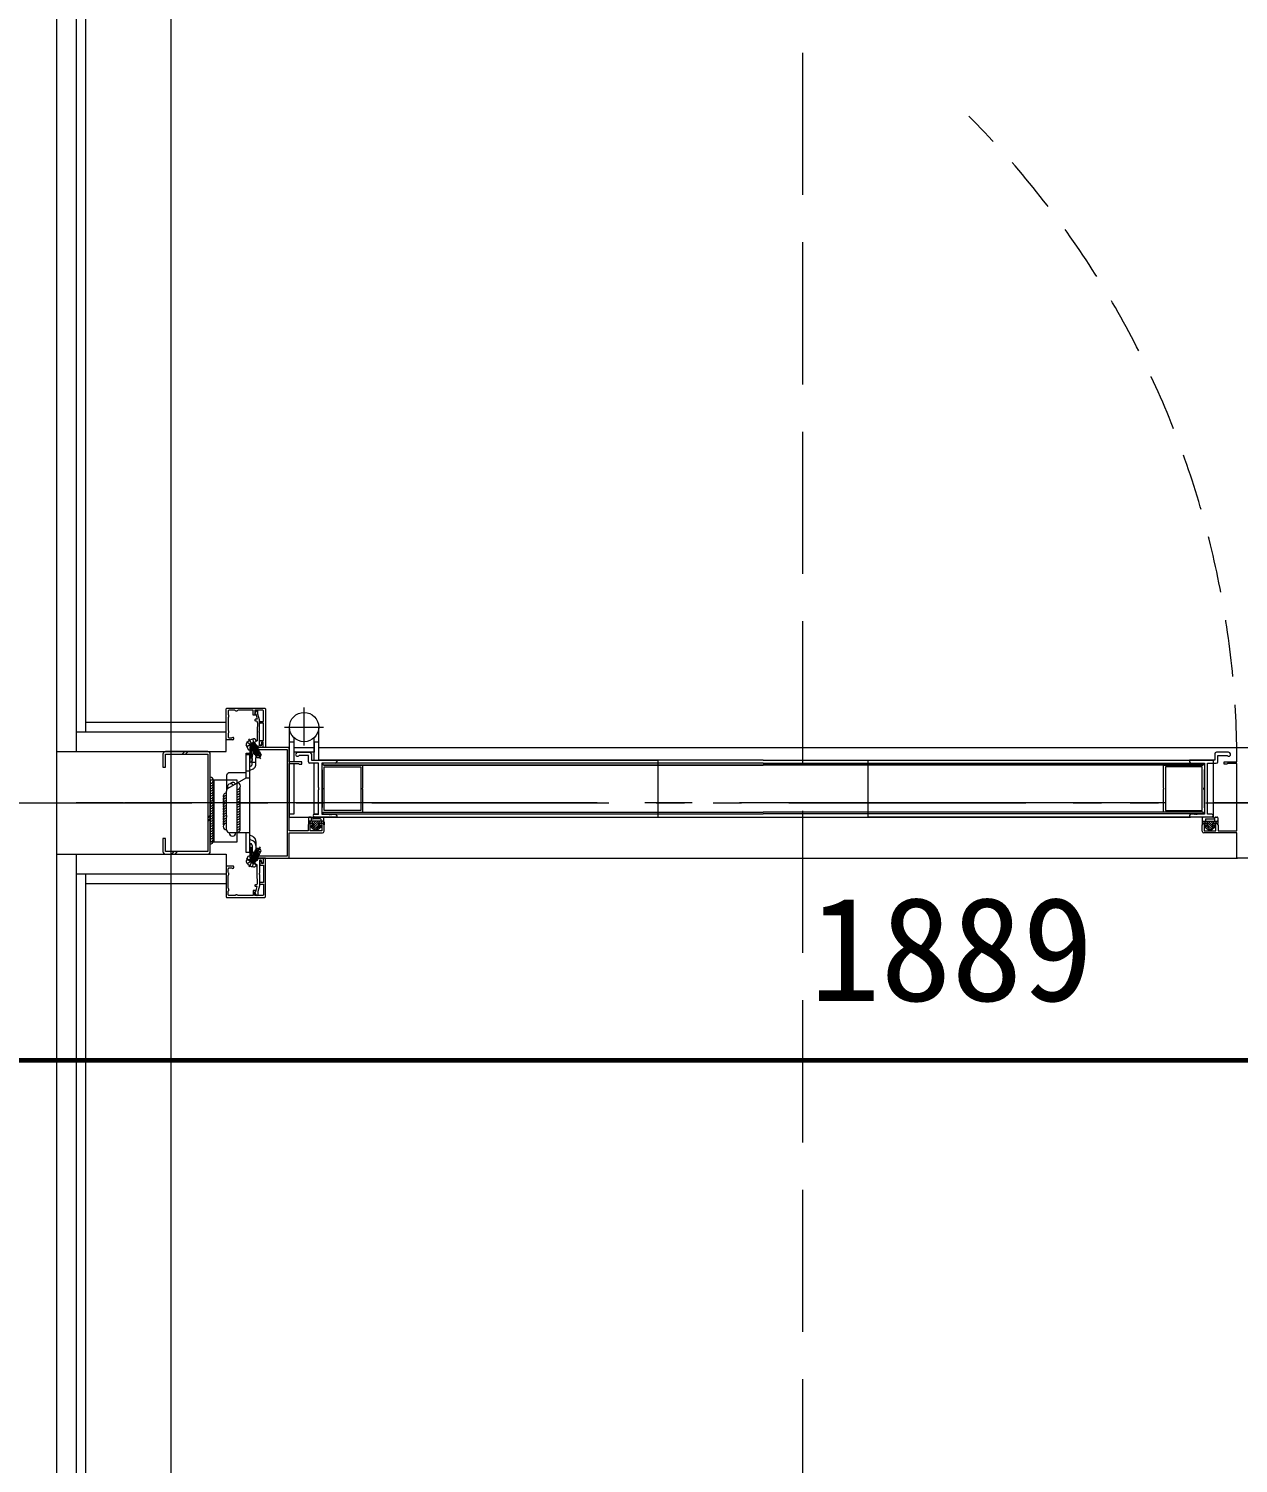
# Model space of a CAD drawing. Units: millimetres at full size, sheet at 1:30. Extents: x -16828 to 149130, y 47892 to 100313.
# Drawn here: x 6545 to 7311, y 54028 to 54936 of the extents above; entities that cross this region are included whole.
import ezdxf
from ezdxf.enums import TextEntityAlignment as Align

# ---------------------------------------------------------------- set-up
doc = ezdxf.new("R2010")
doc.units = ezdxf.units.MM
doc.header["$LTSCALE"] = 30
for name, pattern in [('CHAIN2', [12, 9, -1, 1, -1]), ('DASHED1', [1.8, 1.2, -0.6]), ('DASHED3', [4, 3, -1]), ('DOUBLE_CHAIN1', [8.8, 5, -1, 0.6, -0.6, 0.6, -1])]:
    doc.linetypes.add(name, pattern=pattern)
for name, color, linetype, lineweight in [('0-1', 7, 'Continuous', 15), ('2-2_間仕切り芯', 7, 'DOUBLE_CHAIN1', 15), ('2-3_間仕切り', 7, 'Continuous', 15), ('2-A_建具', 7, 'Continuous', 15), ('3-0_AIHO08-壁芯', 7, 'CHAIN2', 15), ('9-E_配管－給湯１：ＣＵＰ(Ｍ)', 1, 'Continuous', 60)]:
    doc.layers.add(name, color=color, linetype=linetype, lineweight=lineweight)
doc.styles.add('ＭＳ ゴシック', font='')
doc.styles.get('ＭＳ ゴシック').set_extended_font_data('MS Gothic')

msp = doc.modelspace()

# ---------------------------------------------------------------- linework, layer by layer
at = {"layer": '0-1', "linetype": 'DASHED3'}
msp.add_line((7034.96, 55400.86), (7034.96, 52365.86), dxfattribs=at)
at = {"layer": '0-1'}
msp.add_line((6634.96, 55225.86), (6634.96, 52765.86), dxfattribs=at)
at = {"layer": '2-2_間仕切り芯'}
msp.add_line((5706.27, 54445.86), (8457.24, 54445.86), dxfattribs=at)
at = {"layer": '2-3_間仕切り'}
for p, q in [((6580.96, 55871.86), (6580.96, 54490.86)), ((6574.96, 55865.86), (6574.96, 54478.36)), ((6562.46, 55853.36), (6562.46, 52778.36)), ((6580.96, 54496.86), (6669.96, 54496.86)), ((6574.96, 54490.86), (6669.96, 54490.86)), ((6562.46, 54478.36), (6669.96, 54478.36)), ((6562.46, 54413.36), (6669.96, 54413.36)), ((6574.96, 54413.36), (6574.96, 52778.36)), ((6574.96, 54400.86), (6669.96, 54400.86)), ((6580.96, 54400.86), (6580.96, 52790.86)), ((6580.96, 54394.86), (6669.96, 54394.86))]:
    msp.add_line(p, q, dxfattribs=at)
at = {"layer": '2-A_建具'}
for p, q in [((6669.96, 54478.36), (6669.96, 54505.36)), ((6719.31, 54482.28), (6719.31, 54506.2)), ((6674.21, 54485.86), (6670.46, 54485.86)), ((6689.29, 54485.01), (6683.23, 54481.51)), ((6686.84, 54482.25), (6684.38, 54486.51)), ((6689.29, 54485.01), (6688.65, 54485.93)), ((6706.96, 54493.86), (6731.52, 54493.86)), ((6712.96, 54471.86), (6712.96, 54487.13)), ((6725.66, 54472.86), (6725.66, 54487.13)), ((6728.66, 54472.86), (6728.66, 54493.86)), ((6658.36, 54478.36), (6631.56, 54478.36)), ((6643.77, 54478.36), (6642.17, 54476.76)), ((6645.89, 54478.36), (6644.29, 54476.76)), ((6659.96, 54414.96), (6659.96, 54476.76)), ((6682.66, 54468.86), (6682.66, 54476.46)), ((6683.23, 54481.51), (6682.75, 54482.53)), ((6688.32, 54483.64), (6684.9, 54481.67)), ((6684.94, 54481.59), (6685.38, 54481.59)), ((6684.96, 54480.86), (6684.96, 54471.86)), ((6709.96, 54480.86), (6684.96, 54480.86)), ((6685.01, 54481.96), (6685.11, 54481.79)), ((6685.29, 54480.98), (6688.37, 54483.57)), ((6685.29, 54480.98), (6685.73, 54480.98)), ((6686.44, 54482.55), (6685.38, 54481.59)), ((6685.42, 54481.51), (6685.38, 54481.59)), ((6685.55, 54480.53), (6685.64, 54480.38)), ((6685.64, 54480.38), (6688.72, 54482.96)), ((6685.64, 54480.38), (6686.08, 54480.38)), ((6688.15, 54483.19), (6685.73, 54480.98)), ((6685.77, 54480.91), (6685.73, 54480.98)), ((6685.77, 54480.91), (6688.19, 54483.11)), ((6685.99, 54479.77), (6686.43, 54479.77)), ((6686.06, 54479.56), (6708.56, 54479.56)), ((6686.06, 54473.86), (6686.06, 54479.56)), ((6688.5, 54482.58), (6686.08, 54480.38)), ((6686.12, 54480.3), (6686.08, 54480.38)), ((6689.33, 54481.9), (6686.25, 54479.32)), ((6686.25, 54479.32), (6686.47, 54479.69)), ((6686.25, 54479.32), (6686.34, 54479.16)), ((6686.34, 54479.16), (6689.42, 54481.75)), ((6686.34, 54479.16), (6686.78, 54479.16)), ((6686.47, 54479.69), (6686.43, 54479.77)), ((6686.47, 54479.69), (6688.89, 54481.9)), ((6689.68, 54481.29), (6686.6, 54478.71)), ((6686.6, 54478.71), (6686.82, 54479.09)), ((6686.6, 54478.71), (6686.69, 54478.56)), ((6686.69, 54478.56), (6689.77, 54481.14)), ((6686.69, 54478.56), (6687.13, 54478.56)), ((6689.2, 54481.37), (6686.78, 54479.16)), ((6686.82, 54479.09), (6686.78, 54479.16)), ((6686.82, 54479.09), (6689.24, 54481.29)), ((6690.03, 54480.69), (6686.95, 54478.1)), ((6686.95, 54478.1), (6687.17, 54478.48)), ((6686.95, 54478.1), (6687.04, 54477.95)), ((6687.04, 54477.95), (6690.12, 54480.54)), ((6687.04, 54477.95), (6687.48, 54477.95)), ((6689.55, 54480.76), (6687.13, 54478.56)), ((6687.17, 54478.48), (6687.13, 54478.56)), ((6687.17, 54478.48), (6689.59, 54480.69)), ((6687.28, 54478.73), (6689.55, 54478.33)), ((6690.38, 54480.08), (6687.3, 54477.5)), ((6687.3, 54477.5), (6687.52, 54477.88)), ((6687.3, 54477.5), (6687.39, 54477.35)), ((6687.94, 54480.35), (6687.34, 54481.39)), ((6687.39, 54477.35), (6690.47, 54479.93)), ((6687.39, 54477.35), (6687.83, 54477.35)), ((6689.9, 54480.16), (6687.48, 54477.95)), ((6687.52, 54477.88), (6687.48, 54477.95)), ((6687.52, 54477.88), (6689.94, 54480.08)), ((6689.83, 54478.72), (6687.65, 54476.89)), ((6687.65, 54476.89), (6687.87, 54477.27)), ((6687.65, 54476.89), (6687.74, 54476.74)), ((6687.74, 54476.74), (6689.88, 54478.53)), ((6687.74, 54476.74), (6688.18, 54476.74)), ((6690.25, 54479.55), (6687.83, 54477.35)), ((6687.87, 54477.27), (6687.83, 54477.35)), ((6687.87, 54477.27), (6690.29, 54479.48)), ((6688.01, 54483.69), (6688.11, 54483.52)), ((6688.37, 54483.57), (6688.15, 54483.19)), ((6688.19, 54483.11), (6688.15, 54483.19)), ((6689.92, 54478.33), (6688.18, 54476.74)), ((6690.07, 54477.72), (6688.18, 54476.63)), ((6688.22, 54476.66), (6688.18, 54476.74)), ((6688.18, 54476.63), (6689.33, 54474.65)), ((6688.63, 54483.11), (6688.19, 54483.11)), ((6688.32, 54483.64), (6688.37, 54483.57)), ((6688.44, 54479.48), (6691.72, 54473.8)), ((6688.72, 54482.96), (6688.5, 54482.58)), ((6688.54, 54482.51), (6688.5, 54482.58)), ((6688.98, 54482.51), (6688.54, 54482.51)), ((6688.63, 54483.11), (6688.72, 54482.96)), ((6688.89, 54481.9), (6688.85, 54481.98)), ((6689.33, 54481.9), (6688.89, 54481.9)), ((6689.42, 54481.75), (6689.2, 54481.37)), ((6689.24, 54481.29), (6689.2, 54481.37)), ((6689.68, 54481.29), (6689.24, 54481.29)), ((6689.7, 54475.9), (6689.29, 54474.72)), ((6689.33, 54481.9), (6689.42, 54481.75)), ((6689.77, 54481.14), (6689.55, 54480.76)), ((6689.59, 54480.69), (6689.55, 54480.76)), ((6690.03, 54480.69), (6689.59, 54480.69)), ((6689.68, 54481.29), (6689.77, 54481.14)), ((6690.51, 54475.91), (6689.8, 54478.85)), ((6690.12, 54480.54), (6689.9, 54480.16)), ((6689.94, 54480.08), (6689.9, 54480.16)), ((6690.38, 54480.08), (6689.94, 54480.08)), ((6690.03, 54480.69), (6690.12, 54480.54)), ((6690.73, 54479.48), (6690.24, 54479.06)), ((6690.47, 54479.93), (6690.25, 54479.55)), ((6690.29, 54479.48), (6690.25, 54479.55)), ((6690.73, 54479.48), (6690.29, 54479.48)), ((6690.33, 54478.91), (6690.82, 54479.32)), ((6690.38, 54480.08), (6690.47, 54479.93)), ((6690.51, 54475.91), (6691.13, 54474.53)), ((6691, 54478.26), (6690.6, 54478.95)), ((6690.73, 54479.48), (6690.82, 54479.32)), ((6691.04, 54478.28), (6690.78, 54478.13)), ((6691.83, 54476.32), (6691.21, 54474.99)), ((6692.18, 54476.3), (6691.39, 54474.68)), ((6708.56, 54479.56), (6708.56, 54412.16)), ((6709.96, 54471.86), (6709.96, 54480.86)), ((6712.96, 54480.86), (6725.66, 54480.86)), ((6715.22, 54477.86), (6722.97, 54477.86)), ((6728.66, 54480.86), (7009.96, 54480.86)), ((7009.96, 54480.86), (7309.96, 54480.86)), ((7304.71, 54477.86), (7296.96, 54477.86)), ((7309.96, 54480.86), (7334.96, 54480.86)), ((7309.96, 54471.86), (7309.96, 54480.86)), ((6684.96, 54472.34), (6684.96, 54471.63)), ((6684.96, 54471.51), (6686.46, 54472.22)), ((6684.96, 54471.86), (6685.96, 54471.86)), ((6685.96, 54471.86), (6686.61, 54472.99)), ((6686.61, 54473.86), (6686.06, 54473.86)), ((6686.46, 54470.26), (6686.46, 54474.06)), ((6686.61, 54472.99), (6686.61, 54473.86)), ((6689.33, 54474.65), (6691.13, 54474.53)), ((6691.39, 54474.68), (6691.13, 54474.53)), ((6691.21, 54474.99), (6691.39, 54474.68)), ((6717.96, 54471.86), (6709.96, 54471.86)), ((6709.96, 54470.76), (6715.96, 54470.76)), ((6709.96, 54428.16), (6709.96, 54470.76)), ((6712.96, 54438.86), (6712.96, 54470.76)), ((6715.96, 54470.76), (6716.26, 54470.46)), ((6716.26, 54470.46), (6717.96, 54470.46)), ((6717.96, 54470.46), (6717.96, 54471.86)), ((6725.66, 54438.86), (6725.66, 54471.06)), ((7009.96, 54472.86), (6728.66, 54472.86)), ((6730.96, 54470.51), (6730.46, 54470.01)), ((6730.46, 54470.01), (6730.46, 54467.01)), ((6730.46, 54467.01), (6730.76, 54466.71)), ((7009.96, 54470.91), (6730.76, 54470.91)), ((6731.46, 54470.51), (6730.96, 54470.51)), ((6731.46, 54469.71), (6731.46, 54470.51)), ((6756.46, 54469.71), (6731.46, 54469.71)), ((6731.76, 54469.86), (7009.96, 54469.86)), ((6731.76, 54469.71), (7009.96, 54469.71)), ((6731.96, 54468.61), (6755.26, 54468.61)), ((6731.96, 54441.11), (6731.96, 54468.61)), ((6739.66, 54472.86), (6943.46, 54472.86)), ((6755.26, 54468.61), (6755.26, 54441.11)), ((6756.46, 54455.16), (6756.46, 54469.71)), ((7009.96, 54472.86), (7280.56, 54472.86)), ((7009.96, 54470.91), (7289.16, 54470.91)), ((7288.16, 54469.86), (7009.96, 54469.86)), ((7288.16, 54469.71), (7009.96, 54469.71)), ((7263.46, 54455.16), (7263.46, 54469.71)), ((7263.46, 54469.71), (7288.46, 54469.71)), ((7264.66, 54468.61), (7264.66, 54441.11)), ((7287.96, 54468.61), (7264.66, 54468.61)), ((7287.96, 54441.11), (7287.96, 54468.61)), ((7288.46, 54470.51), (7288.96, 54470.51)), ((7288.46, 54469.71), (7288.46, 54470.51)), ((7288.96, 54470.51), (7289.46, 54470.01)), ((7289.46, 54467.01), (7289.16, 54466.71)), ((7289.46, 54470.01), (7289.46, 54467.01)), ((7301.96, 54471.86), (7309.96, 54471.86)), ((7301.96, 54470.46), (7301.96, 54471.86)), ((7303.66, 54470.46), (7301.96, 54470.46)), ((7303.96, 54470.76), (7303.66, 54470.46)), ((7309.96, 54470.76), (7303.96, 54470.76)), ((7309.96, 54428.16), (7309.96, 54470.76)), ((6659.96, 54460.18), (6659.96, 54421.18)), ((6662.26, 54460.18), (6662.26, 54421.18)), ((6684.96, 54461.56), (6684.96, 54461.86)), ((6730.76, 54466.71), (6730.76, 54455.16)), ((7289.16, 54466.71), (7289.16, 54455.16)), ((6670.16, 54438.07), (6670.16, 54453.34)), ((6730.76, 54455.16), (6731.06, 54455.16)), ((6730.76, 54454.56), (6730.76, 54443.01)), ((6731.06, 54454.56), (6730.76, 54454.56)), ((6731.06, 54455.16), (6731.06, 54454.56)), ((6756.16, 54455.16), (6756.46, 54455.16)), ((6756.16, 54454.56), (6756.16, 54455.16)), ((6756.46, 54454.56), (6756.16, 54454.56)), ((6756.46, 54440.01), (6756.46, 54454.56)), ((7263.76, 54455.16), (7263.46, 54455.16)), ((7263.46, 54454.56), (7263.76, 54454.56)), ((7263.46, 54440.01), (7263.46, 54454.56)), ((7263.76, 54454.56), (7263.76, 54455.16)), ((7288.86, 54455.16), (7288.86, 54454.56)), ((7289.16, 54455.16), (7288.86, 54455.16)), ((7288.86, 54454.56), (7289.16, 54454.56)), ((7289.16, 54454.56), (7289.16, 54443.01)), ((6709.96, 54445.86), (6605.56, 54445.86)), ((6730.76, 54443.01), (6730.46, 54442.71)), ((6730.46, 54442.71), (6730.46, 54439.71)), ((6730.46, 54439.71), (6730.96, 54439.21)), ((6731.46, 54440.01), (6756.46, 54440.01)), ((6731.46, 54439.21), (6731.46, 54440.01)), ((6731.5, 54439.86), (7009.96, 54439.86)), ((6731.76, 54440.01), (7009.96, 54440.01)), ((6755.26, 54441.11), (6731.96, 54441.11)), ((7288.16, 54440.01), (7009.96, 54440.01)), ((7288.42, 54439.86), (7009.96, 54439.86)), ((7288.46, 54440.01), (7263.46, 54440.01)), ((7264.66, 54441.11), (7287.96, 54441.11)), ((7288.46, 54439.21), (7288.46, 54440.01)), ((7289.46, 54439.71), (7288.96, 54439.21)), ((7289.16, 54443.01), (7289.46, 54442.71)), ((7289.46, 54442.71), (7289.46, 54439.71)), ((6659.96, 54437.98), (6658.36, 54436.38)), ((6659.96, 54435.86), (6658.36, 54434.26)), ((6670.16, 54428.86), (6670.16, 54436.65)), ((6709.96, 54438.86), (6712.96, 54438.86)), ((6721.96, 54431.86), (6721.96, 54428.16)), ((6722.16, 54436.36), (6722.16, 54432.86)), ((6722.16, 54433.95), (6722.47, 54434.26)), ((6731.76, 54434.26), (6722.16, 54434.26)), ((6722.48, 54432.86), (6723.88, 54434.26)), ((6723.46, 54436.86), (6722.66, 54436.86)), ((6724.96, 54432.86), (6722.96, 54432.86)), ((6723.26, 54431.86), (6724.96, 54431.24)), ((6723.26, 54428.16), (6723.26, 54431.86)), ((6723.87, 54430.53), (6725.96, 54428.86)), ((6723.9, 54432.86), (6725.3, 54434.26)), ((6723.96, 54434.26), (6723.96, 54436.36)), ((6724.16, 54430.3), (6724.63, 54430.76)), ((6725.5, 54430.21), (6724.22, 54431.02)), ((6724.96, 54431.24), (6724.96, 54432.86)), ((6725.06, 54436.86), (6731.26, 54436.86)), ((6729.76, 54435.66), (6725.06, 54435.66)), ((6725.2, 54432.75), (6726.71, 54434.26)), ((6725.56, 54431.69), (6728.13, 54434.26)), ((6725.66, 54438.86), (6728.66, 54438.86)), ((6725.73, 54429.04), (6728.35, 54431.66)), ((6725.92, 54430.64), (6729.54, 54434.26)), ((6730.05, 54430.53), (6727.96, 54428.86)), ((6728.76, 54432.86), (6727.98, 54430.56)), ((6728.42, 54430.21), (6729.7, 54431.02)), ((6728.76, 54432.86), (6731.76, 54432.86)), ((6728.96, 54432.86), (6728.96, 54431.24)), ((6730.96, 54432.86), (6728.96, 54432.86)), ((6728.96, 54431.24), (6730.66, 54431.86)), ((6729.56, 54432.86), (6730.96, 54434.26)), ((6729.96, 54435.46), (6729.96, 54434.26)), ((6730.66, 54431.86), (6730.66, 54428.16)), ((6730.76, 54438.81), (7009.96, 54438.81)), ((6730.96, 54439.21), (6731.46, 54439.21)), ((6730.97, 54432.86), (6731.76, 54433.65)), ((6731.76, 54432.86), (6731.76, 54436.36)), ((6731.96, 54433.86), (6731.96, 54431.86)), ((6731.96, 54427.86), (6731.96, 54431.86)), ((6739.66, 54436.86), (7009.96, 54436.86)), ((7289.16, 54438.81), (7009.96, 54438.81)), ((7009.96, 54436.86), (7280.56, 54436.86)), ((7279.96, 54437.79), (7279.96, 54436.86)), ((7287.96, 54433.86), (7287.96, 54431.86)), ((7287.96, 54427.86), (7287.96, 54431.86)), ((7288.16, 54432.86), (7288.16, 54436.36)), ((7288.16, 54434.26), (7297.76, 54434.26)), ((7288.95, 54432.86), (7288.16, 54433.65)), ((7291.16, 54432.86), (7288.16, 54432.86)), ((7288.96, 54439.21), (7288.46, 54439.21)), ((7294.86, 54436.86), (7288.66, 54436.86)), ((7290.36, 54432.86), (7288.96, 54434.26)), ((7288.96, 54432.86), (7290.96, 54432.86)), ((7289.26, 54431.86), (7289.26, 54428.16)), ((7290.96, 54431.24), (7289.26, 54431.86)), ((7289.87, 54430.53), (7291.96, 54428.86)), ((7289.96, 54435.46), (7289.96, 54434.26)), ((7290.16, 54435.66), (7294.86, 54435.66)), ((7291.5, 54430.21), (7290.22, 54431.02)), ((7294, 54430.64), (7290.38, 54434.26)), ((7290.96, 54432.86), (7290.96, 54431.24)), ((7291.16, 54432.86), (7291.94, 54430.56)), ((7294.18, 54429.04), (7291.57, 54431.66)), ((7294.36, 54431.69), (7291.79, 54434.26)), ((7294.72, 54432.75), (7293.21, 54434.26)), ((7296.05, 54430.53), (7293.96, 54428.86)), ((7294.76, 54432.86), (7293.98, 54430.56)), ((7294.42, 54430.21), (7295.7, 54431.02)), ((7296.02, 54432.86), (7294.62, 54434.26)), ((7297.76, 54432.86), (7294.76, 54432.86)), ((7294.96, 54432.86), (7296.96, 54432.86)), ((7294.96, 54431.24), (7294.96, 54432.86)), ((7296.66, 54431.86), (7294.96, 54431.24)), ((7295.76, 54430.3), (7295.29, 54430.76)), ((7295.96, 54434.26), (7295.96, 54436.36)), ((7297.44, 54432.86), (7296.04, 54434.26)), ((7296.46, 54436.86), (7297.26, 54436.86)), ((7296.66, 54428.16), (7296.66, 54431.86)), ((7297.76, 54433.95), (7297.45, 54434.26)), ((7297.76, 54436.36), (7297.76, 54432.86)), ((7297.96, 54431.86), (7297.96, 54428.16)), ((6629.96, 54423.36), (6629.96, 54414.96)), ((6684.96, 54423.16), (6684.96, 54422.86)), ((6721.96, 54428.16), (6709.96, 54428.16)), ((6709.96, 54426.86), (6730.96, 54426.86)), ((6709.96, 54410.86), (6709.96, 54426.86)), ((6730.66, 54428.16), (6723.26, 54428.16)), ((6724.95, 54429.67), (6725.49, 54430.21)), ((6725.96, 54428.86), (6727.96, 54428.86)), ((6726.97, 54428.86), (6728.27, 54430.16)), ((7309.96, 54426.86), (7288.96, 54426.86)), ((7289.26, 54428.16), (7296.66, 54428.16)), ((7292.95, 54428.86), (7291.65, 54430.16)), ((7293.96, 54428.86), (7291.96, 54428.86)), ((7294.97, 54429.67), (7294.43, 54430.21)), ((7297.96, 54428.16), (7309.96, 54428.16)), ((7309.96, 54410.86), (7309.96, 54426.86)), ((6631.56, 54413.36), (6658.36, 54413.36)), ((6636.94, 54414.96), (6635.34, 54413.36)), ((6639.06, 54414.96), (6637.46, 54413.36)), ((6669.96, 54413.36), (6669.96, 54386.36)), ((6684.96, 54420.21), (6685.89, 54419.77)), ((6684.96, 54419.86), (6684.96, 54410.86)), ((6685.96, 54419.86), (6684.96, 54419.86)), ((6686.61, 54418.74), (6685.96, 54419.86)), ((6686.06, 54417.86), (6686.61, 54417.86)), ((6686.06, 54412.16), (6686.06, 54417.86)), ((6686.25, 54412.41), (6686.34, 54412.56)), ((6686.25, 54412.41), (6686.47, 54412.03)), ((6686.25, 54412.41), (6690.03, 54411.03)), ((6686.34, 54412.56), (6686.78, 54412.56)), ((6690.12, 54411.18), (6686.34, 54412.56)), ((6686.6, 54413.01), (6686.69, 54413.16)), ((6686.6, 54413.01), (6686.82, 54412.63)), ((6686.6, 54413.01), (6690.38, 54411.64)), ((6686.61, 54417.86), (6686.61, 54418.74)), ((6686.69, 54413.16), (6687.13, 54413.16)), ((6690.47, 54411.79), (6686.69, 54413.16)), ((6688.99, 54414.8), (6686.72, 54414.4)), ((6686.82, 54412.63), (6686.78, 54412.56)), ((6686.78, 54412.56), (6689.9, 54411.56)), ((6689.94, 54411.64), (6686.82, 54412.63)), ((6686.95, 54413.62), (6687.04, 54413.77)), ((6686.95, 54413.62), (6687.17, 54413.24)), ((6686.95, 54413.62), (6690.73, 54412.25)), ((6687.04, 54413.77), (6687.48, 54413.77)), ((6690.82, 54412.4), (6687.04, 54413.77)), ((6687.17, 54413.24), (6687.13, 54413.16)), ((6687.13, 54413.16), (6690.25, 54412.17)), ((6690.29, 54412.25), (6687.17, 54413.24)), ((6687.3, 54414.22), (6687.39, 54414.38)), ((6687.3, 54414.22), (6687.52, 54413.85)), ((6687.3, 54414.22), (6687.9, 54414.01)), ((6687.99, 54414.16), (6687.39, 54414.38)), ((6687.52, 54413.85), (6687.48, 54413.77)), ((6687.48, 54413.77), (6690.6, 54412.78)), ((6690.64, 54412.85), (6687.52, 54413.85)), ((6688.22, 54415.06), (6687.83, 54414.38)), ((6688.18, 54415.09), (6688.44, 54414.94)), ((6690.51, 54415.82), (6688.31, 54413.73)), ((6688.41, 54413.82), (6691.08, 54412.85)), ((6688.44, 54412.24), (6691.72, 54417.93)), ((6691.17, 54413), (6688.55, 54413.96)), ((6688.7, 54414.1), (6690.95, 54413.38)), ((6689.15, 54414.53), (6691.04, 54413.44)), ((6689.33, 54417.07), (6691.13, 54417.2)), ((6689.49, 54416.75), (6690.95, 54416.88)), ((6690.51, 54415.82), (6691.39, 54417.05)), ((6690.64, 54412.85), (6690.6, 54412.78)), ((6690.82, 54412.4), (6690.6, 54412.78)), ((6691.08, 54412.85), (6690.64, 54412.85)), ((6690.73, 54412.25), (6690.82, 54412.4)), ((6690.92, 54415.13), (6692.14, 54415.35)), ((6690.95, 54416.88), (6691.13, 54417.2)), ((6690.99, 54413.46), (6690.95, 54413.38)), ((6691.17, 54413), (6690.95, 54413.38)), ((6691.04, 54413.44), (6692.18, 54415.42)), ((6691.08, 54412.85), (6691.17, 54413)), ((6691.13, 54417.2), (6691.39, 54417.05)), ((6692.18, 54415.42), (6691.39, 54417.05)), ((6674.21, 54405.86), (6670.46, 54405.86)), ((6683.23, 54410.21), (6682.75, 54409.19)), ((6683.23, 54410.21), (6689.29, 54406.71)), ((6686.84, 54409.47), (6684.38, 54405.21)), ((6684.9, 54410.06), (6684.94, 54410.13)), ((6684.9, 54410.06), (6688.32, 54408.08)), ((6688.72, 54408.76), (6684.94, 54410.13)), ((6684.94, 54410.13), (6685.38, 54410.13)), ((6684.96, 54410.86), (6709.96, 54410.86)), ((6685.01, 54409.76), (6685.11, 54409.93)), ((6685.2, 54410.59), (6685.29, 54410.74)), ((6685.2, 54410.59), (6685.42, 54410.21)), ((6689.07, 54409.37), (6685.29, 54410.74)), ((6685.29, 54410.74), (6685.73, 54410.74)), ((6685.42, 54410.21), (6685.38, 54410.13)), ((6685.38, 54410.13), (6688.5, 54409.14)), ((6688.54, 54409.21), (6685.42, 54410.21)), ((6685.55, 54411.19), (6685.77, 54410.81)), ((6685.77, 54410.81), (6685.73, 54410.74)), ((6685.73, 54410.74), (6688.85, 54409.74)), ((6685.9, 54411.8), (6685.99, 54411.95)), ((6685.9, 54411.8), (6686.12, 54411.42)), ((6685.9, 54411.8), (6689.68, 54410.43)), ((6685.99, 54411.95), (6686.43, 54411.95)), ((6689.77, 54410.58), (6685.99, 54411.95)), ((6708.56, 54412.16), (6686.06, 54412.16)), ((6686.12, 54411.42), (6686.08, 54411.34)), ((6689.24, 54410.43), (6686.12, 54411.42)), ((6686.47, 54412.03), (6686.43, 54411.95)), ((6686.43, 54411.95), (6689.55, 54410.96)), ((6689.59, 54411.03), (6686.47, 54412.03)), ((6686.78, 54408.97), (6688.15, 54408.53)), ((6687.94, 54411.37), (6687.34, 54410.33)), ((6688.01, 54408.03), (6688.11, 54408.2)), ((6688.19, 54408.61), (6688.15, 54408.53)), ((6688.37, 54408.15), (6688.15, 54408.53)), ((6688.54, 54409.21), (6688.5, 54409.14)), ((6688.72, 54408.76), (6688.5, 54409.14)), ((6689.29, 54406.71), (6688.65, 54405.79)), ((6688.89, 54409.82), (6688.85, 54409.74)), ((6689.07, 54409.37), (6688.85, 54409.74)), ((6688.98, 54409.21), (6689.07, 54409.37)), ((6689.24, 54410.43), (6689.2, 54410.35)), ((6689.42, 54409.97), (6689.2, 54410.35)), ((6689.68, 54410.43), (6689.24, 54410.43)), ((6689.59, 54411.03), (6689.55, 54410.96)), ((6689.77, 54410.58), (6689.55, 54410.96)), ((6690.03, 54411.03), (6689.59, 54411.03)), ((6689.68, 54410.43), (6689.77, 54410.58)), ((6689.94, 54411.64), (6689.9, 54411.56)), ((6690.12, 54411.18), (6689.9, 54411.56)), ((6690.38, 54411.64), (6689.94, 54411.64)), ((6690.03, 54411.03), (6690.12, 54411.18)), ((6690.29, 54412.25), (6690.25, 54412.17)), ((6690.47, 54411.79), (6690.25, 54412.17)), ((6690.73, 54412.25), (6690.29, 54412.25)), ((6690.38, 54411.64), (6690.47, 54411.79)), ((6709.86, 54410.86), (7009.96, 54410.86)), ((7009.96, 54410.86), (7310.26, 54410.86)), ((7334.96, 54410.86), (7309.96, 54410.86))]:
    msp.add_line(p, q, dxfattribs=at)
at = {"layer": '2-A_建具', "linetype": 'DASHED3'}
for p, q in [((6682.66, 54461.71), (6682.66, 54477.36)), ((6682.66, 54477.36), (6684.96, 54477.36)), ((6682.66, 54476.46), (6684.96, 54476.46)), ((6684.96, 54414.36), (6684.96, 54477.36)), ((6686.46, 54474.06), (6687.28, 54478.73)), ((6688.76, 54473.86), (6689.55, 54478.33)), ((6684.96, 54468.93), (6685.88, 54469.36)), ((6686.85, 54467.27), (6684.96, 54466.39)), ((6688.76, 54471.34), (6686.46, 54471.34)), ((6688.76, 54470.26), (6688.76, 54473.86)), ((6676.96, 54460.18), (6659.96, 54460.18)), ((6670.16, 54462.86), (6670.16, 54453.34)), ((6671.16, 54455.07), (6682.66, 54461.71)), ((6682.66, 54464.86), (6672.16, 54464.86)), ((6676.96, 54421.18), (6676.96, 54460.18)), ((6682.66, 54466.22), (6684.96, 54466.22)), ((6682.66, 54461.71), (6684.96, 54461.71)), ((6684.96, 54426.86), (6672.16, 54426.86)), ((6686.85, 54424.45), (6684.96, 54425.33)), ((6686.87, 54421.85), (6684.96, 54422.76)), ((6688.76, 54421.46), (6688.76, 54418.92)), ((6659.96, 54421.18), (6676.96, 54421.18)), ((6686.46, 54418.87), (6686.46, 54415.9)), ((6686.46, 54415.9), (6686.97, 54412.99)), ((6688.76, 54418.87), (6688.76, 54416.1))]:
    msp.add_line(p, q, dxfattribs=at)
at = {"layer": '2-A_建具'}
for points in [[(6670.46, 54505.86), (6694.46, 54505.86), (6694.96, 54505.36)], [(6671.26, 54504.06), (6671.26, 54501.89), (6671.38, 54501.65)], [(6675.67, 54504.45), (6675.44, 54504.56), (6671.76, 54504.56)], [(6693.16, 54504.56), (6688.16, 54504.56), (6688.16, 54502.53), (6688.56, 54501.96), (6688.56, 54501.46), (6687.16, 54501.46), (6687.16, 54504.56), (6677.48, 54504.56), (6677.25, 54504.45)], [(6689.13, 54504.31), (6688, 54502.37), (6688.8, 54502.15), (6689.71, 54498.76), (6688.66, 54498.76)], [(6691.06, 54491.32), (6691.06, 54498.37), (6690.06, 54502.11), (6690.06, 54504.06)], [(6694.96, 54505.36), (6694.96, 54480.86), (6690.41, 54480.86)], [(6691.56, 54497.36), (6693.66, 54497.36), (6693.66, 54504.06)], [(6671.38, 54500.07), (6671.26, 54499.84), (6671.26, 54491.89), (6671.38, 54491.65)], [(6689.86, 54496.56), (6689.86, 54494.16), (6689.56, 54493.86), (6689.56, 54485.16), (6686.65, 54483.48), (6686.55, 54483.29), (6686.08, 54483.01), (6685.86, 54483.02), (6683.05, 54481.4), (6684.17, 54479.46), (6684.96, 54479.46)], [(6691.06, 54482.8), (6691.29, 54485.36), (6693.66, 54485.36), (6693.66, 54496.36), (6691.56, 54496.36)], [(6671.38, 54490.07), (6671.26, 54489.84), (6671.26, 54487.56)], [(6671.76, 54487.06), (6673.48, 54487.06), (6673.68, 54487.15)], [(6686.85, 54486.33), (6686.98, 54484.31), (6686.29, 54483.21)], [(6692.47, 54483.65), (6692.19, 54482.06), (6691.06, 54482.06), (6691.06, 54490.4), (6690.94, 54490.59), (6690.94, 54491.14), (6691.06, 54491.32)], [(6709.96, 54493.86), (6709.96, 54436.86), (6943.56, 54436.86), (6943.56, 54472.86)], [(6629.96, 54476.76), (6629.96, 54468.36), (6631.56, 54468.36), (6631.56, 54476.76), (6658.36, 54476.76), (6658.36, 54414.96), (6631.56, 54414.96), (6631.56, 54423.36), (6629.96, 54423.36)], [(6683.3, 54484.28), (6684.99, 54483.16), (6686.29, 54483.21)], [(6684.9, 54481.67), (6684.94, 54481.59), (6685.32, 54481.91)], [(6684.96, 54480.86), (6687.11, 54480.86), (6689.58, 54482.29), (6690.41, 54480.86)], [(6687.9, 54483.4), (6685.2, 54481.13), (6685.29, 54480.98)], [(6685.2, 54481.13), (6685.42, 54481.51), (6686.78, 54482.75)], [(6688.63, 54483.11), (6685.55, 54480.53), (6685.77, 54480.91)], [(6688.98, 54482.51), (6685.9, 54479.92), (6685.99, 54479.77), (6689.07, 54482.36)], [(6685.9, 54479.92), (6686.12, 54480.3), (6688.54, 54482.51)], [(6688.98, 54482.51), (6689.07, 54482.36), (6688.85, 54481.98), (6686.43, 54479.77)], [(6690.56, 54475.81), (6689.7, 54475.9), (6688.88, 54477.04)], [(6691.21, 54474.99), (6690.25, 54479.04), (6691.83, 54476.32)], [(6690.82, 54479.32), (6690.6, 54478.95), (6690.41, 54478.77)], [(6691.04, 54478.28), (6692.18, 54476.3), (6691.83, 54476.32)], [(6693.46, 54480.86), (6693.46, 54484.26), (6692.33, 54484.26), (6692.05, 54482.67)], [(6728.66, 54484.36), (6725.66, 54484.36), (6725.66, 54477.86), (6712.96, 54477.86), (6712.96, 54484.36), (6709.96, 54484.36)], [(6722.04, 54471.93), (6722.04, 54475.93), (6716.27, 54475.93)], [(6723.97, 54476.86), (6723.97, 54472.86), (6739.97, 54472.86), (6739.97, 54471.93)], [(7295.96, 54476.86), (7295.96, 54472.86), (7279.96, 54472.86), (7279.96, 54471.93)], [(7297.89, 54471.93), (7297.89, 54475.93), (7303.66, 54475.93)], [(6725.93, 54438.79), (6728.54, 54438.79), (6728.54, 54454.2), (6728.68, 54454.39), (6728.68, 54455.34), (6728.54, 54455.53), (6728.54, 54470.93), (6723.04, 54470.93)], [(6738.97, 54470.93), (6730.47, 54470.93), (6730.47, 54438.79), (6735.17, 54438.79), (6735.17, 54438.49), (6735.77, 54438.49), (6735.77, 54438.79), (6736.17, 54438.79), (6736.17, 54438.49), (6736.77, 54438.49), (6736.77, 54438.79), (6738.97, 54438.79)], [(7280.96, 54470.93), (7289.46, 54470.93), (7289.46, 54438.79), (7284.75, 54438.79), (7284.75, 54438.49), (7284.15, 54438.49), (7284.15, 54438.79), (7283.75, 54438.79), (7283.75, 54438.49), (7283.15, 54438.49), (7283.15, 54438.79), (7280.96, 54438.79)], [(7293.99, 54438.79), (7291.39, 54438.79), (7291.39, 54454.2), (7291.25, 54454.39), (7291.25, 54455.34), (7291.39, 54455.53), (7291.39, 54470.93), (7296.89, 54470.93)], [(6722.16, 54432.86), (6725.16, 54432.86), (6725.94, 54430.56)], [(6739.97, 54437.79), (6739.97, 54436.86), (6725.93, 54436.86)], [(6689.86, 54395.16), (6689.86, 54397.56), (6689.56, 54397.86), (6689.56, 54406.56), (6686.65, 54408.24), (6686.55, 54408.44), (6686.08, 54408.71), (6685.86, 54408.7), (6683.05, 54410.32), (6684.17, 54412.26), (6684.96, 54412.26), (6684.96, 54410.86), (6687.11, 54410.86), (6689.58, 54409.43), (6690.41, 54410.86)], [(6688.76, 54416.1), (6689.24, 54413.39), (6686.97, 54412.99)], [(6687.39, 54414.38), (6687.83, 54414.38), (6688.07, 54414.3)], [(6690.95, 54416.88), (6687.91, 54414.03), (6689.49, 54416.75)], [(6688.18, 54415.09), (6689.33, 54417.07), (6689.49, 54416.75)], [(6690.56, 54415.91), (6690.92, 54415.13), (6690.34, 54413.84)], [(6671.38, 54401.65), (6671.26, 54401.89), (6671.26, 54404.16)], [(6671.76, 54404.66), (6673.48, 54404.66), (6673.68, 54404.58)], [(6683.3, 54407.44), (6684.99, 54408.56), (6686.29, 54408.51)], [(6685.2, 54410.59), (6688.98, 54409.21), (6688.54, 54409.21)], [(6685.32, 54409.81), (6688.63, 54408.61), (6688.72, 54408.76)], [(6685.55, 54411.19), (6689.33, 54409.82), (6689.42, 54409.97), (6685.64, 54411.34)], [(6685.55, 54411.19), (6685.64, 54411.34), (6686.08, 54411.34), (6689.2, 54410.35)], [(6689.33, 54409.82), (6688.89, 54409.82), (6685.77, 54410.81)], [(6686.85, 54405.39), (6686.98, 54407.41), (6686.29, 54408.51)], [(6688.63, 54408.61), (6688.19, 54408.61), (6686.44, 54409.17)], [(6688.32, 54408.08), (6688.37, 54408.15), (6687.9, 54408.32)], [(6694.96, 54386.36), (6694.96, 54410.86), (6690.41, 54410.86)], [(6692.47, 54408.07), (6692.19, 54409.66), (6691.06, 54409.66), (6691.06, 54401.32), (6690.94, 54401.14), (6690.94, 54400.59), (6691.06, 54400.4)], [(6691.06, 54408.92), (6691.29, 54406.36), (6693.66, 54406.36), (6693.66, 54395.36), (6691.56, 54395.36)], [(6693.46, 54410.86), (6693.46, 54407.46), (6692.33, 54407.46), (6692.05, 54409.05)], [(6671.38, 54391.65), (6671.26, 54391.89), (6671.26, 54399.84), (6671.38, 54400.07)], [(6691.06, 54400.4), (6691.06, 54393.35), (6690.06, 54389.62), (6690.06, 54387.66)], [(6691.56, 54394.36), (6693.66, 54394.36), (6693.66, 54387.66)], [(6670.46, 54385.86), (6694.46, 54385.86), (6694.96, 54386.36)], [(6671.26, 54387.66), (6671.26, 54389.84), (6671.38, 54390.07)], [(6675.67, 54387.28), (6675.44, 54387.16), (6671.76, 54387.16)], [(6693.16, 54387.16), (6688.16, 54387.16), (6688.16, 54389.2), (6688.56, 54389.76), (6688.56, 54390.26), (6687.16, 54390.26), (6687.16, 54387.16), (6677.48, 54387.16), (6677.25, 54387.28)], [(6689.13, 54387.41), (6688, 54389.35), (6688.8, 54389.57), (6689.71, 54392.96), (6688.66, 54392.96)]]:
    msp.add_lwpolyline(points, dxfattribs=at)
msp.add_lwpolyline([(7076.36, 54472.86), (7294.96, 54472.86), (7294.96, 54436.86), (7076.36, 54436.86)], close=True, dxfattribs=at)
at = {"layer": '2-A_建具', "linetype": 'DASHED3'}
msp.add_lwpolyline([(6684.96, 54414.36), (6682.66, 54414.36), (6682.66, 54426.86)], dxfattribs=at)
at = {"layer": '2-A_建具'}
msp.add_circle((6719.31, 54493.86), 9.25, dxfattribs=at)
at = {"layer": '2-A_建具', "linetype": 'DASHED1'}
msp.add_arc((6730.47, 54470.93), 579.49, 0.09196, 45, dxfattribs=at)
at = {"layer": '2-A_建具'}
for centre, radius, start, end in [((6670.46, 54505.36), 0.5, 90.00001, 179.99999), ((6671.76, 54504.06), 0.5, 90.00001, 179.99999), ((6676.46, 54505.06), 1, 217.97987, 322.02013), ((6689.56, 54504.06), 0.5, 0, 150.00001), ((6693.16, 54504.06), 0.5, 0.00001, 89.99999), ((6670.76, 54500.86), 1, 307.97987, 52.02013), ((6688.66, 54498.26), 0.5, 89.99999, 270.00001), ((6688.66, 54496.56), 1.2, 0.00001, 89.99999), ((6691.56, 54496.86), 0.5, 89.99999, 270.00001), ((6670.46, 54486.36), 0.5, 180.00001, 269.99999), ((6671.76, 54487.56), 0.5, 180.00001, 269.99999), ((6670.76, 54490.86), 1, 307.97987, 52.02013), ((6674.21, 54486.61), 0.75, 270.00002, 134.41533), ((6689.46, 54477.72), 9, 104.11915, 135.88085), ((6687.58, 54485.19), 1.3, 35, 104.11915), ((6631.56, 54476.76), 1.6, 90, 180), ((6658.36, 54476.76), 1.6, 0, 90), ((6683.93, 54483.08), 1.3, 135.88085, 205), ((6684.58, 54481.71), 0.5, 30, 120), ((6688.44, 54483.94), 0.5, 120, 210), ((6690.04, 54478.92), 0.248, 30, 197.19096), ((6691.56, 54482.76), 0.5, 175, 349.99999), ((6692.96, 54483.56), 0.5, 360, 170.00001), ((6715.22, 54476.61), 1.25, 90, 327.04348), ((6722.97, 54476.86), 1, 0, 90), ((7296.96, 54476.86), 1, 90, 180), ((7304.71, 54476.61), 1.25, 212.95652, 90), ((6723.04, 54471.93), 1, 180, 270), ((6738.97, 54471.93), 1, 270, 0), ((7280.96, 54471.93), 1, 180, 270), ((7296.89, 54471.93), 1, 270, 0), ((6659.96, 54460.18), 2, 270, 90), ((6659.96, 54458.58), 2, 270, 23.57818), ((6659.96, 54456.98), 2, 270, 23.57818), ((6672.76, 54455.99), 2, 30.01514, 210.01514), ((6674.14, 54456.79), 2, 30.01514, 143.59332), ((6676.96, 54456.42), 2, 270, 90), ((6659.96, 54455.38), 2, 270, 23.57818), ((6659.96, 54453.78), 2, 270, 23.57818), ((6659.96, 54452.18), 2, 270, 23.57818), ((6659.96, 54450.58), 2, 270, 23.57818), ((6659.96, 54448.98), 2, 270, 23.57818), ((6670.16, 54450.06), 2, 90, 203.57818), ((6670.16, 54448.46), 2, 90, 203.57818), ((6670.16, 54446.86), 2, 90, 203.57818), ((6672.16, 54453.34), 2, 120, 180), ((6676.96, 54454.82), 2, 270, 23.57818), ((6676.96, 54453.22), 2, 270, 23.57818), ((6676.96, 54451.62), 2, 270, 23.57818), ((6676.96, 54450.02), 2, 270, 23.57818), ((6676.96, 54448.42), 2, 270, 23.57818), ((6659.96, 54447.38), 2, 270, 23.57818), ((6659.96, 54445.78), 2, 270, 23.57818), ((6659.96, 54444.18), 2, 270, 23.57818), ((6659.96, 54442.58), 2, 270, 23.57818), ((6659.96, 54440.98), 2, 270, 23.57818), ((6659.96, 54439.38), 2, 270, 23.57818), ((6670.16, 54445.26), 2, 90, 203.57818), ((6670.16, 54443.66), 2, 90, 203.57818), ((6670.16, 54442.06), 2, 90, 203.57818), ((6670.16, 54440.46), 2, 90, 203.57818), ((6670.16, 54438.86), 2, 90, 203.57818), ((6676.96, 54446.82), 2, 270, 23.57818), ((6676.96, 54445.22), 2, 270, 23.57818), ((6676.96, 54443.62), 2, 270, 23.57818), ((6676.96, 54442.02), 2, 270, 23.57818), ((6676.96, 54440.42), 2, 270, 23.57818), ((6676.96, 54438.82), 2, 270, 23.57818), ((6659.96, 54437.78), 2, 270, 23.57818), ((6659.96, 54436.18), 2, 270, 23.57818), ((6659.96, 54434.58), 2, 270, 23.57818), ((6659.96, 54432.98), 2, 270, 23.57818), ((6659.96, 54431.38), 2, 270, 23.57818), ((6659.96, 54429.78), 2, 270, 23.57818), ((6670.16, 54437.26), 2, 90, 203.57818), ((6670.16, 54435.66), 2, 90, 203.57818), ((6670.16, 54434.06), 2, 90, 203.57818), ((6670.16, 54432.46), 2, 90, 203.57818), ((6670.16, 54430.86), 2, 90, 270), ((6669.46, 54437.36), 1, 314.427, 45.573), ((6676.96, 54437.22), 2, 270, 23.57818), ((6676.96, 54435.62), 2, 270, 23.57818), ((6676.96, 54434.02), 2, 270, 23.57818), ((6676.96, 54432.42), 2, 270, 23.57818), ((6676.96, 54430.82), 2, 270, 23.57818), ((6722.96, 54431.86), 1, 90, 180), ((6722.66, 54436.36), 0.5, 90, 180), ((6723.46, 54436.36), 0.5, 0, 90), ((6724.06, 54430.76), 0.3, 57.75246, 231.41035), ((6725.06, 54436.26), 0.6, 90, 270), ((6725.93, 54437.83), 0.965, 90, 270), ((6725.66, 54430.46), 0.3, 237.75246, 18.79734), ((6728.26, 54430.46), 0.3, 161.20266, 302.24754), ((6729.86, 54430.76), 0.3, 308.58965, 122.24754), ((6729.76, 54435.46), 0.2, 0, 90), ((6730.96, 54431.86), 1, 0, 90), ((6731.26, 54436.36), 0.5, 0, 90), ((6738.97, 54437.79), 1, 0, 90), ((7280.96, 54437.79), 1, 90, 180), ((7288.96, 54431.86), 1, 90, 180), ((7288.66, 54436.36), 0.5, 90, 180), ((7290.06, 54430.76), 0.3, 57.75246, 231.41035), ((7290.16, 54435.46), 0.2, 90, 180), ((7291.66, 54430.46), 0.3, 237.75246, 18.79734), ((7294.26, 54430.46), 0.3, 161.20266, 302.24754), ((7293.99, 54437.83), 0.965, 270, 90), ((7294.86, 54436.26), 0.6, 270, 90), ((7295.86, 54430.76), 0.3, 308.58965, 122.24754), ((7296.46, 54436.36), 0.5, 90, 180), ((7296.96, 54431.86), 1, 0, 90), ((7297.26, 54436.36), 0.5, 0, 90), ((6659.96, 54428.18), 2, 270, 23.57818), ((6659.96, 54426.58), 2, 270, 23.57818), ((6659.96, 54424.98), 2, 270, 23.57818), ((6659.96, 54423.38), 2, 270, 23.57818), ((6659.96, 54421.78), 2, 270, 23.57818), ((6672.16, 54428.86), 2, 180, 270), ((6673.96, 54426.86), 2, 180, 0), ((6676.96, 54429.22), 2, 270, 23.57818), ((6730.96, 54427.86), 1, 270, 0), ((7288.96, 54427.86), 1, 180, 270), ((6631.56, 54414.96), 1.6, 180, 269.99809), ((6658.36, 54414.96), 1.6, 270, 0), ((6685.46, 54418.87), 1, 0, 64.66912), ((6688.13, 54413.9), 0.248, 150, 317.19096), ((6670.46, 54405.36), 0.5, 90.00001, 179.99999), ((6671.76, 54404.16), 0.5, 90.00001, 179.99999), ((6674.21, 54405.11), 0.75, 225.58467, 89.99998), ((6683.93, 54408.64), 1.3, 155, 224.11915), ((6689.46, 54414), 9, 224.11915, 255.88085), ((6684.58, 54410.01), 0.5, 240, 330), ((6687.58, 54406.54), 1.3, 255.88085, 325), ((6688.44, 54407.78), 0.5, 150, 240), ((6691.56, 54408.96), 0.5, 10.00001, 185), ((6692.96, 54408.16), 0.5, 189.99999, 0), ((6670.76, 54400.86), 1, 307.97987, 52.02013), ((6688.66, 54395.16), 1.2, 270.00001, 359.99999), ((6691.56, 54394.86), 0.5, 89.99999, 270.00001), ((6670.46, 54386.36), 0.5, 180.00001, 269.99999), ((6671.76, 54387.66), 0.5, 180.00001, 269.99999), ((6670.76, 54390.86), 1, 307.97987, 52.02013), ((6676.46, 54386.66), 1, 37.97987, 142.02013), ((6688.66, 54393.46), 0.5, 89.99999, 270.00001), ((6689.56, 54387.66), 0.5, 209.99999, 360), ((6693.16, 54387.66), 0.5, 270.00001, 359.99999)]:
    msp.add_arc(centre, radius, start, end, dxfattribs=at)
at = {"layer": '2-A_建具', "linetype": 'DASHED3'}
for centre, radius, start, end in [((6685.46, 54470.26), 1, 295, 0), ((6685.46, 54470.26), 3.3, 295, 0), ((6672.16, 54462.86), 2, 90, 180), ((6685.46, 54421.46), 3.3, 0, 65), ((6685.46, 54418.87), 3.3, 0, 64.66912)]:
    msp.add_arc(centre, radius, start, end, dxfattribs=at)
at = {"layer": '3-0_AIHO08-壁芯'}
msp.add_line((7984.96, 54445.86), (6559.96, 54445.86), dxfattribs=at)
at = {"layer": '9-E_配管－給湯１：ＣＵＰ(Ｍ)'}
msp.add_line((8073.96, 54282.61), (6184.96, 54282.61), dxfattribs=at)

# ---------------------------------------------------------------- texts
at = {"layer": '9-E_配管－給湯１：ＣＵＰ(Ｍ)', "style": 'ＭＳ ゴシック'}
msp.add_text('1889', height=65.98, dxfattribs=at).set_placement((7039.46, 54300.61), align=Align.BOTTOM_LEFT)

doc.saveas('drawing.dxf')
